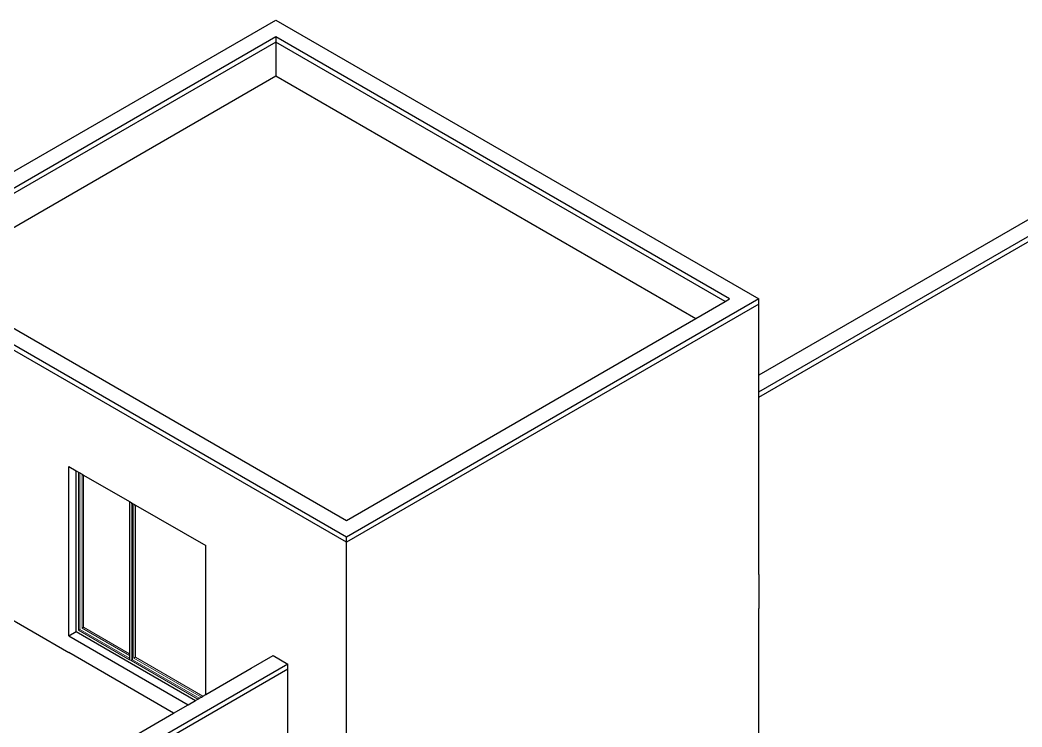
# Model space of a CAD drawing. Header units: metres. Extents: x 294 to 1101, y -498 to -355.
# Drawn here: x 931.4 to 941.08, y -395.39 to -388.56 of the extents above; entities that cross this region are included whole.
import ezdxf

# ---------------------------------------------------------------- set-up
doc = ezdxf.new("R2010")
doc.units = ezdxf.units.M
doc.layers.add('19-JARDINERIA', color=80, linetype='Continuous', lineweight=0)

msp = doc.modelspace()

# ---------------------------------------------------------------- linework, layer by layer
for p, q in [((929.8883, -390.8624), (933.8732, -388.5617)), ((933.8732, -388.5617), (938.5383, -391.2551)), ((933.8732, -388.725), (930.1712, -390.8624)), ((933.8732, -388.774), (930.2136, -390.8869)), ((938.2555, -391.2551), (933.8732, -388.725)), ((933.8732, -388.725), (933.8732, -388.774)), ((938.213, -391.2796), (933.8732, -388.774)), ((933.8732, -388.774), (933.8732, -389.1006)), ((938.5383, -392.1532), (944.4048, -388.7662)), ((938.5383, -392.2022), (944.4048, -388.8152)), ((930.4964, -391.0502), (933.8732, -389.1006)), ((933.8732, -389.1006), (937.9302, -391.4429)), ((943.3017, -389.2398), (938.5383, -391.9899)), ((934.5534, -393.5558), (929.8883, -390.8624)), ((934.5534, -393.6047), (929.8883, -390.9114)), ((930.4964, -391.0502), (934.5534, -393.3925)), ((938.5383, -391.2551), (934.5534, -393.5558)), ((938.5383, -391.3041), (934.5534, -393.6047)), ((937.9302, -391.4429), (938.213, -391.2796)), ((938.213, -391.2796), (938.2555, -391.2551)), ((938.5383, -391.3041), (938.5383, -391.2551)), ((938.5383, -391.6307), (938.5383, -391.3041)), ((934.5534, -393.3925), (937.9302, -391.4429)), ((938.5383, -391.9573), (938.5383, -391.6307)), ((938.5383, -391.9899), (938.5383, -391.9573)), ((938.5383, -392.1532), (938.5383, -391.9899)), ((938.5383, -392.2022), (938.5383, -392.1532)), ((938.5383, -393.1004), (938.5383, -392.2022)), ((931.8727, -392.8736), (931.9435, -392.9144)), ((931.8727, -394.5066), (931.8727, -392.8736)), ((931.9435, -392.9144), (931.9647, -392.9266)), ((931.9435, -394.4657), (931.9435, -392.9144)), ((931.9647, -392.9266), (931.9788, -392.9348)), ((931.9788, -392.9348), (932, -392.947)), ((932, -392.947), (932.0142, -392.9552)), ((932.0142, -392.9552), (932.4592, -393.2121)), ((938.5383, -393.2637), (938.5383, -393.1004)), ((932.4592, -393.2121), (932.4733, -393.2203)), ((932.4733, -393.2203), (932.4875, -393.2285)), ((932.4875, -393.2285), (932.5016, -393.2366)), ((932.5016, -393.2366), (932.5157, -393.2448)), ((932.5157, -393.2448), (933.1946, -393.6367)), ((938.5383, -393.2718), (938.5383, -393.2637)), ((938.5383, -393.5821), (938.5383, -393.2718)), ((934.5534, -393.6047), (934.5534, -393.5558)), ((934.5534, -393.9313), (934.5534, -393.6047)), ((938.5383, -393.5903), (938.5383, -393.5821)), ((938.5383, -393.9169), (938.5383, -393.5903)), ((933.1946, -395.0751), (933.1946, -393.6367)), ((930.2419, -393.7283), (931.8727, -394.6699)), ((938.5383, -393.9169), (938.5383, -394.2435)), ((934.5534, -394.2579), (934.5534, -393.9313)), ((934.5534, -396.2175), (934.5534, -394.2579)), ((938.5383, -396.3174), (938.5383, -394.2435)), ((931.8727, -394.5066), (931.9435, -394.4657)), ((931.9435, -394.4657), (933.0968, -395.1316)), ((931.8727, -394.5066), (933.0261, -395.1724)), ((932.8846, -395.2541), (931.8727, -394.6699)), ((933.9877, -394.7805), (928.5353, -397.9284)), ((933.6342, -394.8213), (933.8463, -394.6988)), ((933.8463, -394.6988), (933.9877, -394.7805)), ((933.9877, -394.8295), (933.9877, -394.7805)), ((933.9877, -394.8295), (928.6367, -397.9189)), ((933.1946, -395.0751), (933.6342, -394.8213)), ((933.9877, -395.7276), (933.9877, -394.8295)), ((933.1675, -395.0908), (933.1946, -395.0751)), ((932.8846, -395.2541), (933.0261, -395.1724)), ((933.0261, -395.1724), (933.0968, -395.1316)), ((933.0968, -395.1316), (933.118, -395.1193)), ((933.118, -395.1193), (933.1321, -395.1112)), ((933.1321, -395.1112), (933.1533, -395.0989)), ((933.1533, -395.0989), (933.1675, -395.0908)), ((928.4528, -397.8128), (932.8846, -395.2541))]:
    msp.add_line(p, q)
at = {"layer": '19-JARDINERIA', "color": 251}
for p, q in [((931.9647, -392.9266), (931.9647, -394.4535)), ((931.9788, -392.9348), (931.9788, -394.4453)), ((932, -392.947), (932, -394.4331)), ((932.0142, -394.4249), (932.0142, -392.9552)), ((932.4592, -393.2121), (932.4592, -394.6818)), ((932.4733, -393.2203), (932.4733, -394.7472)), ((932.4875, -393.2285), (932.4875, -394.739)), ((932.5016, -394.7227), (932.5016, -393.2366)), ((932.5157, -394.7145), (932.5157, -393.2448)), ((931.9647, -394.4535), (931.9788, -394.4453)), ((931.9647, -394.4535), (932.4592, -394.739)), ((931.9788, -394.4453), (932.4592, -394.7227)), ((932, -394.4331), (932.0142, -394.4249)), ((932, -394.4331), (932.4592, -394.6982)), ((932.0142, -394.4249), (932.4592, -394.6818)), ((932.4592, -394.6818), (932.4592, -394.6982)), ((932.4592, -394.6982), (932.4592, -394.7227)), ((932.4592, -394.7227), (932.4592, -394.739)), ((932.4592, -394.739), (932.4733, -394.7472)), ((932.4733, -394.7472), (932.4875, -394.739)), ((932.4733, -394.7472), (933.118, -395.1193)), ((932.4875, -394.739), (933.1321, -395.1112)), ((932.5016, -394.7227), (932.5157, -394.7145)), ((932.5016, -394.7227), (933.1533, -395.0989)), ((932.5157, -394.7145), (933.1675, -395.0908))]:
    msp.add_line(p, q, dxfattribs=at)

doc.saveas('drawing.dxf')
